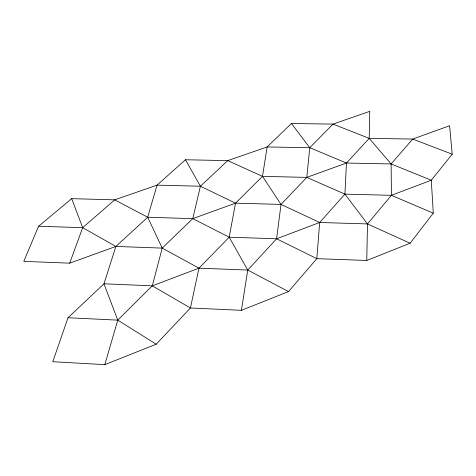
<?xml version="1.0" encoding="UTF-8"?>
<svg xmlns="http://www.w3.org/2000/svg" width="476" height="476" viewBox="0 0 476 476"><rect width="100%" height="100%" fill="white"/><g stroke="black" fill="none" stroke-linecap="round" stroke-linejoin="round"><path stroke-width="0.71" d="M69.698 263.157L82.693 227.677L114.686 199.837L147.685 217.252L192.792 218.627L229.194 237.203L276.598 238.785L316.826 258.652L366.758 260.473L367.49 223.934L344.922 194.131L306.8 177.381L262.502 176.364L227.742 160.62L185.456 159.757L157.026 185.152L114.686 199.837L71.692 198.653L38.58 226.243L23.8 261.372L69.698 263.157L115.876 246.449L162.221 248.103L198.968 268.172L247.752 270.065L288.521 291.586L316.826 258.652L319.67 222.482L344.922 194.131L346.457 163.036L369.209 138.367L369.751 111.354L333.01 124.099L291.437 123.522L267.131 146.953L227.742 160.62L200.402 186.229L192.792 218.627L162.221 248.103L152.29 285.838L117.756 320.146L104.809 364.646L52.788 361.724L68.014 317.742L103.976 283.803L115.876 246.449L147.685 217.252L157.026 185.152L200.402 186.229L235.525 203.169L281.024 204.418L319.67 222.482L367.49 223.934L410.098 243.236L433.291 213.183L431.28 180.231L452.2 154.206L449.6 125.724L412.698 139.069L369.209 138.367L333.01 124.099L309.763 147.715L306.8 177.381L281.024 204.418L276.598 238.785L247.752 270.065L241.415 310.322L190.43 307.99L152.29 285.838L103.976 283.803L117.756 320.146L156.211 344.202L190.43 307.99L198.968 268.172L229.194 237.203L235.525 203.169L262.502 176.364L267.131 146.953L309.763 147.715L346.457 163.036L391.117 163.946L431.28 180.231L391.415 195.321L344.922 194.131M367.49 223.934L391.415 195.321L391.117 163.946L369.209 138.367M391.117 163.946L412.698 139.069L452.2 154.206M104.809 364.646L156.211 344.202M241.415 310.322L288.521 291.586M366.758 260.473L410.098 243.236M152.29 285.838L198.968 268.172M276.598 238.785L319.67 222.482M192.792 218.627L235.525 203.169M306.8 177.381L346.457 163.036M38.58 226.243L82.693 227.677L115.876 246.449M68.014 317.742L117.756 320.146M391.415 195.321L433.291 213.183M291.437 123.522L309.763 147.715M262.502 176.364L281.024 204.418M185.456 159.757L200.402 186.229M229.194 237.203L247.752 270.065M147.685 217.252L162.221 248.103M71.692 198.653L82.693 227.677"/></g></svg>
